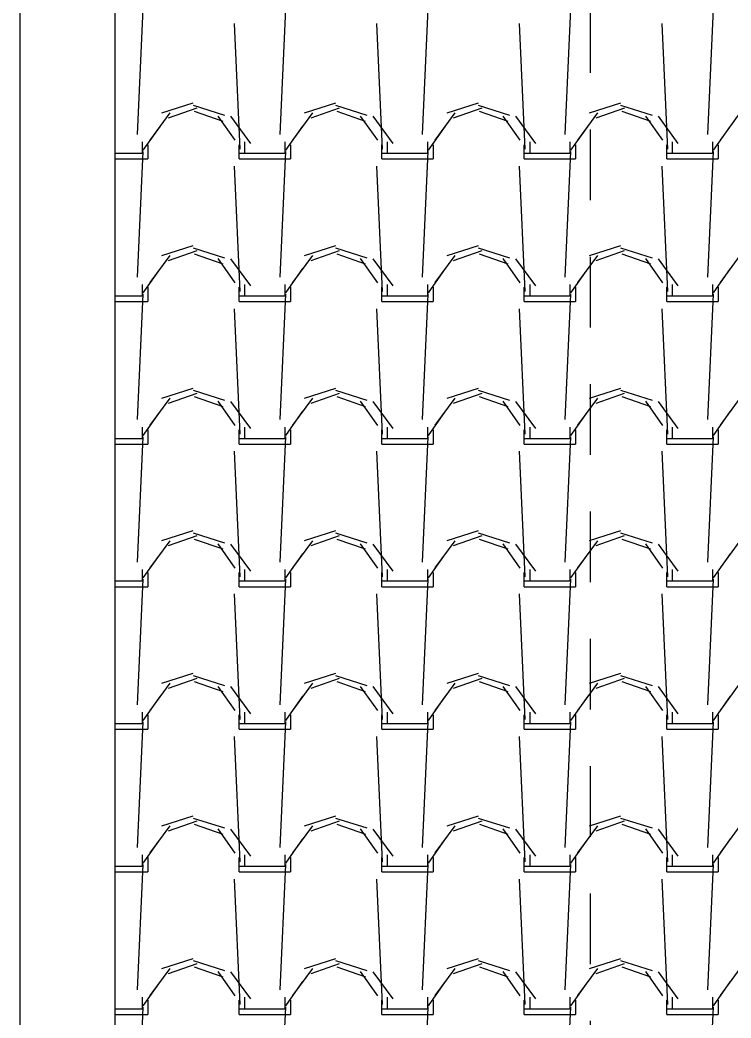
# Model space of a CAD drawing. Header units: millimetres. Extents: x 3923 to 4007, y 744 to 863.
# Drawn here: x 3928.841 to 3930.098, y 832.683 to 834.447 of the extents above; entities that cross this region are included whole.
import ezdxf

# ---------------------------------------------------------------- set-up
doc = ezdxf.new("R2010")
doc.units = ezdxf.units.MM
doc.linetypes.add('HIDDEN2', pattern=[0.1875, 0.125, -0.0625])
doc.layers.add('-HIDRO', color=8, linetype='Continuous')

msp = doc.modelspace()

# ---------------------------------------------------------------- linework, layer by layer
at = {"layer": '-HIDRO', "linetype": 'Continuous'}
for p, q in [((3928.8411, 852.9285), (3928.8411, 830.9115)), ((3929.0091, 846.7125), (3929.0091, 831.0795)), ((3929.0489, 834.2448), (3929.059, 834.4666)), ((3929.3009, 834.2448), (3929.311, 834.4666)), ((3929.5529, 834.2448), (3929.563, 834.4666)), ((3929.8049, 834.2448), (3929.815, 834.4666)), ((3930.0569, 834.2448), (3930.067, 834.4666)), ((3929.2302, 834.219), (3929.2202, 834.4408)), ((3929.4822, 834.219), (3929.4722, 834.4408)), ((3929.7342, 834.219), (3929.7242, 834.4408)), ((3929.9862, 834.219), (3929.9762, 834.4408)), ((3929.147, 834.3001), (3929.0916, 834.2824)), ((3929.399, 834.3001), (3929.3436, 834.2824)), ((3929.651, 834.3001), (3929.5956, 834.2824)), ((3929.903, 834.3001), (3929.8476, 834.2824)), ((3929.106, 834.2829), (3929.0707, 834.235)), ((3929.1536, 834.2912), (3929.1032, 834.2735)), ((3929.2031, 834.2785), (3929.1476, 834.2961)), ((3929.2002, 834.2676), (3929.1498, 834.2852)), ((3929.358, 834.2829), (3929.3227, 834.235)), ((3929.4056, 834.2912), (3929.3552, 834.2735)), ((3929.4551, 834.2785), (3929.3996, 834.2961)), ((3929.4522, 834.2676), (3929.4018, 834.2852)), ((3929.61, 834.2829), (3929.5747, 834.235)), ((3929.6576, 834.2912), (3929.6072, 834.2735)), ((3929.7071, 834.2785), (3929.6516, 834.2961)), ((3929.7042, 834.2676), (3929.6538, 834.2852)), ((3929.862, 834.2829), (3929.8267, 834.235)), ((3929.9096, 834.2912), (3929.8592, 834.2735)), ((3929.9591, 834.2785), (3929.9036, 834.2961)), ((3929.9562, 834.2676), (3929.9058, 834.2852)), ((3930.114, 834.2829), (3930.0787, 834.235)), ((3929.2216, 834.2345), (3929.1914, 834.2774)), ((3929.249, 834.2291), (3929.2137, 834.277)), ((3929.4737, 834.2345), (3929.4434, 834.2774)), ((3929.5009, 834.2291), (3929.4657, 834.277)), ((3929.7257, 834.2345), (3929.6954, 834.2774)), ((3929.7529, 834.2291), (3929.7177, 834.277)), ((3929.9777, 834.2345), (3929.9474, 834.2774)), ((3930.0049, 834.2291), (3929.9697, 834.277)), ((3929.0888, 834.2598), (3929.0586, 834.217)), ((3929.3408, 834.2598), (3929.3106, 834.217)), ((3929.5928, 834.2598), (3929.5626, 834.217)), ((3929.8448, 834.2598), (3929.8146, 834.217)), ((3930.0968, 834.2598), (3930.0666, 834.217)), ((3929.0574, 834.2318), (3929.0574, 834.2117)), ((3929.0674, 834.2268), (3929.0674, 834.2016)), ((3929.2287, 834.2016), (3929.2287, 834.2268)), ((3929.2388, 834.2117), (3929.2388, 834.2318)), ((3929.3094, 834.2318), (3929.3094, 834.2117)), ((3929.3194, 834.2268), (3929.3194, 834.2016)), ((3929.4807, 834.2016), (3929.4807, 834.2268)), ((3929.4908, 834.2117), (3929.4908, 834.2318)), ((3929.5614, 834.2318), (3929.5614, 834.2117)), ((3929.5714, 834.2268), (3929.5714, 834.2016)), ((3929.7327, 834.2016), (3929.7327, 834.2268)), ((3929.7428, 834.2117), (3929.7428, 834.2318)), ((3929.8134, 834.2318), (3929.8134, 834.2117)), ((3929.8234, 834.2268), (3929.8234, 834.2016)), ((3929.9847, 834.2016), (3929.9847, 834.2268)), ((3929.9948, 834.2117), (3929.9948, 834.2318)), ((3930.0654, 834.2318), (3930.0654, 834.2117)), ((3930.0754, 834.2268), (3930.0754, 834.2016)), ((3929.0091, 834.2117), (3929.0574, 834.2117)), ((3929.0489, 833.9928), (3929.059, 834.2146)), ((3929.2287, 834.2117), (3929.2388, 834.2117)), ((3929.2388, 834.2117), (3929.3094, 834.2117)), ((3929.3009, 833.9928), (3929.311, 834.2146)), ((3929.4807, 834.2117), (3929.4908, 834.2117)), ((3929.4908, 834.2117), (3929.5614, 834.2117)), ((3929.5529, 833.9928), (3929.563, 834.2146)), ((3929.7327, 834.2117), (3929.7428, 834.2117)), ((3929.7428, 834.2117), (3929.8134, 834.2117)), ((3929.8049, 833.9928), (3929.815, 834.2146)), ((3929.9847, 834.2117), (3929.9948, 834.2117)), ((3929.9948, 834.2117), (3930.0654, 834.2117)), ((3930.0569, 833.9928), (3930.067, 834.2146)), ((3929.0091, 834.2016), (3929.0674, 834.2016)), ((3929.2287, 834.2016), (3929.2388, 834.2016)), ((3929.2388, 834.2016), (3929.3194, 834.2016)), ((3929.4807, 834.2016), (3929.4908, 834.2016)), ((3929.4908, 834.2016), (3929.5714, 834.2016)), ((3929.7327, 834.2016), (3929.7428, 834.2016)), ((3929.7428, 834.2016), (3929.8234, 834.2016)), ((3929.9847, 834.2016), (3929.9948, 834.2016)), ((3929.9948, 834.2016), (3930.0754, 834.2016)), ((3929.2302, 833.967), (3929.2202, 834.1888)), ((3929.4822, 833.967), (3929.4722, 834.1888)), ((3929.7342, 833.967), (3929.7242, 834.1888)), ((3929.9862, 833.967), (3929.9762, 834.1888)), ((3929.147, 834.0481), (3929.0916, 834.0304)), ((3929.1536, 834.0392), (3929.1032, 834.0215)), ((3929.2031, 834.0265), (3929.1476, 834.0441)), ((3929.2002, 834.0156), (3929.1498, 834.0332)), ((3929.399, 834.0481), (3929.3436, 834.0304)), ((3929.4056, 834.0392), (3929.3552, 834.0215)), ((3929.4551, 834.0265), (3929.3996, 834.0441)), ((3929.4522, 834.0156), (3929.4018, 834.0332)), ((3929.651, 834.0481), (3929.5956, 834.0304)), ((3929.6575, 834.0392), (3929.6071, 834.0215)), ((3929.7071, 834.0265), (3929.6516, 834.0441)), ((3929.7042, 834.0156), (3929.6538, 834.0332)), ((3929.903, 834.0481), (3929.8476, 834.0304)), ((3929.9095, 834.0392), (3929.8591, 834.0215)), ((3929.9591, 834.0265), (3929.9036, 834.0441)), ((3929.9562, 834.0156), (3929.9058, 834.0332)), ((3929.106, 834.0309), (3929.0707, 833.983)), ((3929.2216, 833.9825), (3929.1914, 834.0254)), ((3929.249, 833.9771), (3929.2137, 834.025)), ((3929.358, 834.0309), (3929.3227, 833.983)), ((3929.4736, 833.9825), (3929.4434, 834.0254)), ((3929.5009, 833.9771), (3929.4657, 834.025)), ((3929.61, 834.0309), (3929.5747, 833.983)), ((3929.7257, 833.9825), (3929.6954, 834.0254)), ((3929.7529, 833.9771), (3929.7177, 834.025)), ((3929.862, 834.0309), (3929.8267, 833.983)), ((3929.9777, 833.9825), (3929.9474, 834.0254)), ((3930.0049, 833.9771), (3929.9697, 834.025)), ((3930.114, 834.0309), (3930.0787, 833.983)), ((3929.0888, 834.0078), (3929.0586, 833.965)), ((3929.3408, 834.0078), (3929.3106, 833.965)), ((3929.5928, 834.0078), (3929.5626, 833.965)), ((3929.8448, 834.0078), (3929.8146, 833.965)), ((3930.0968, 834.0078), (3930.0666, 833.965)), ((3929.0574, 833.9798), (3929.0574, 833.9597)), ((3929.2388, 833.9597), (3929.2388, 833.9798)), ((3929.3094, 833.9798), (3929.3094, 833.9597)), ((3929.4908, 833.9597), (3929.4908, 833.9798)), ((3929.5614, 833.9798), (3929.5614, 833.9597)), ((3929.7428, 833.9597), (3929.7428, 833.9798)), ((3929.8134, 833.9798), (3929.8134, 833.9597)), ((3929.9948, 833.9597), (3929.9948, 833.9798)), ((3930.0654, 833.9798), (3930.0654, 833.9597)), ((3929.0489, 833.7408), (3929.059, 833.9626)), ((3929.0674, 833.9748), (3929.0674, 833.9496)), ((3929.2287, 833.9496), (3929.2287, 833.9748)), ((3929.3009, 833.7408), (3929.311, 833.9626)), ((3929.3194, 833.9748), (3929.3194, 833.9496)), ((3929.4807, 833.9496), (3929.4807, 833.9748)), ((3929.5529, 833.7408), (3929.563, 833.9626)), ((3929.5714, 833.9748), (3929.5714, 833.9496)), ((3929.7327, 833.9496), (3929.7327, 833.9748)), ((3929.8049, 833.7408), (3929.815, 833.9626)), ((3929.8234, 833.9748), (3929.8234, 833.9496)), ((3929.9847, 833.9496), (3929.9847, 833.9748)), ((3930.0569, 833.7408), (3930.067, 833.9626)), ((3930.0754, 833.9748), (3930.0754, 833.9496)), ((3929.0091, 833.9597), (3929.0574, 833.9597)), ((3929.0091, 833.9496), (3929.0674, 833.9496)), ((3929.2287, 833.9597), (3929.2388, 833.9597)), ((3929.2287, 833.9496), (3929.2388, 833.9496)), ((3929.2388, 833.9597), (3929.3094, 833.9597)), ((3929.2388, 833.9496), (3929.3194, 833.9496)), ((3929.4807, 833.9597), (3929.4908, 833.9597)), ((3929.4807, 833.9496), (3929.4908, 833.9496)), ((3929.4908, 833.9597), (3929.5614, 833.9597)), ((3929.4908, 833.9496), (3929.5714, 833.9496)), ((3929.7327, 833.9597), (3929.7428, 833.9597)), ((3929.7327, 833.9496), (3929.7428, 833.9496)), ((3929.7428, 833.9597), (3929.8134, 833.9597)), ((3929.7428, 833.9496), (3929.8234, 833.9496)), ((3929.9847, 833.9597), (3929.9948, 833.9597)), ((3929.9847, 833.9496), (3929.9948, 833.9496)), ((3929.9948, 833.9597), (3930.0654, 833.9597)), ((3929.9948, 833.9496), (3930.0754, 833.9496)), ((3929.2302, 833.715), (3929.2202, 833.9368)), ((3929.4822, 833.715), (3929.4722, 833.9368)), ((3929.7342, 833.715), (3929.7242, 833.9368)), ((3929.9862, 833.715), (3929.9762, 833.9368)), ((3929.147, 833.7961), (3929.0916, 833.7784)), ((3929.1535, 833.7872), (3929.1031, 833.7695)), ((3929.2031, 833.7745), (3929.1476, 833.7921)), ((3929.399, 833.7961), (3929.3436, 833.7784)), ((3929.4055, 833.7872), (3929.3551, 833.7695)), ((3929.4551, 833.7745), (3929.3996, 833.7921)), ((3929.651, 833.7961), (3929.5956, 833.7784)), ((3929.6575, 833.7872), (3929.6071, 833.7695)), ((3929.7071, 833.7745), (3929.6516, 833.7921)), ((3929.903, 833.7961), (3929.8476, 833.7784)), ((3929.9095, 833.7872), (3929.8591, 833.7695)), ((3929.9591, 833.7745), (3929.9036, 833.7921)), ((3929.106, 833.7789), (3929.0707, 833.731)), ((3929.2002, 833.7636), (3929.1498, 833.7812)), ((3929.2216, 833.7305), (3929.1914, 833.7734)), ((3929.249, 833.7251), (3929.2137, 833.773)), ((3929.358, 833.7789), (3929.3227, 833.731)), ((3929.4522, 833.7636), (3929.4018, 833.7812)), ((3929.4736, 833.7305), (3929.4434, 833.7734)), ((3929.501, 833.7251), (3929.4657, 833.773)), ((3929.61, 833.7789), (3929.5747, 833.731)), ((3929.7042, 833.7636), (3929.6538, 833.7812)), ((3929.7256, 833.7305), (3929.6954, 833.7734)), ((3929.7529, 833.7251), (3929.7177, 833.773)), ((3929.862, 833.7789), (3929.8267, 833.731)), ((3929.9562, 833.7636), (3929.9058, 833.7812)), ((3929.9777, 833.7305), (3929.9474, 833.7734)), ((3930.0049, 833.7251), (3929.9697, 833.773)), ((3930.114, 833.7789), (3930.0787, 833.731)), ((3929.0888, 833.7558), (3929.0586, 833.713)), ((3929.3408, 833.7558), (3929.3106, 833.713)), ((3929.5928, 833.7558), (3929.5626, 833.713)), ((3929.8448, 833.7558), (3929.8146, 833.713)), ((3930.0968, 833.7558), (3930.0666, 833.713)), ((3929.0574, 833.7278), (3929.0574, 833.7077)), ((3929.0674, 833.7228), (3929.0674, 833.6976)), ((3929.2287, 833.6976), (3929.2287, 833.7228)), ((3929.2388, 833.7077), (3929.2388, 833.7278)), ((3929.3094, 833.7278), (3929.3094, 833.7077)), ((3929.3194, 833.7228), (3929.3194, 833.6976)), ((3929.4807, 833.6976), (3929.4807, 833.7228)), ((3929.4908, 833.7077), (3929.4908, 833.7278)), ((3929.5614, 833.7278), (3929.5614, 833.7077)), ((3929.5714, 833.7228), (3929.5714, 833.6976)), ((3929.7327, 833.6976), (3929.7327, 833.7228)), ((3929.7428, 833.7077), (3929.7428, 833.7278)), ((3929.8134, 833.7278), (3929.8134, 833.7077)), ((3929.8234, 833.7228), (3929.8234, 833.6976)), ((3929.9847, 833.6976), (3929.9847, 833.7228)), ((3929.9948, 833.7077), (3929.9948, 833.7278)), ((3930.0654, 833.7278), (3930.0654, 833.7077)), ((3930.0754, 833.7228), (3930.0754, 833.6976)), ((3929.0091, 833.7077), (3929.0574, 833.7077)), ((3929.0091, 833.6976), (3929.0674, 833.6976)), ((3929.0489, 833.4888), (3929.059, 833.7106)), ((3929.2287, 833.7077), (3929.2388, 833.7077)), ((3929.2287, 833.6976), (3929.2388, 833.6976)), ((3929.2388, 833.7077), (3929.3094, 833.7077)), ((3929.2388, 833.6976), (3929.3194, 833.6976)), ((3929.3009, 833.4888), (3929.311, 833.7106)), ((3929.4807, 833.7077), (3929.4908, 833.7077)), ((3929.4807, 833.6976), (3929.4908, 833.6976)), ((3929.4908, 833.7077), (3929.5614, 833.7077)), ((3929.4908, 833.6976), (3929.5714, 833.6976)), ((3929.5529, 833.4888), (3929.563, 833.7106)), ((3929.7327, 833.7077), (3929.7428, 833.7077)), ((3929.7327, 833.6976), (3929.7428, 833.6976)), ((3929.7428, 833.7077), (3929.8134, 833.7077)), ((3929.7428, 833.6976), (3929.8234, 833.6976)), ((3929.8049, 833.4888), (3929.815, 833.7106)), ((3929.9847, 833.7077), (3929.9948, 833.7077)), ((3929.9847, 833.6976), (3929.9948, 833.6976)), ((3929.9948, 833.7077), (3930.0654, 833.7077)), ((3929.9948, 833.6976), (3930.0754, 833.6976)), ((3930.0569, 833.4888), (3930.067, 833.7106)), ((3929.2302, 833.463), (3929.2202, 833.6848)), ((3929.4822, 833.463), (3929.4722, 833.6848)), ((3929.7342, 833.463), (3929.7242, 833.6848)), ((3929.9862, 833.463), (3929.9762, 833.6848)), ((3929.147, 833.5441), (3929.0916, 833.5264)), ((3929.2031, 833.5225), (3929.1476, 833.5401)), ((3929.399, 833.5441), (3929.3436, 833.5264)), ((3929.4551, 833.5225), (3929.3996, 833.5401)), ((3929.651, 833.5441), (3929.5956, 833.5264)), ((3929.7071, 833.5225), (3929.6516, 833.5401)), ((3929.903, 833.5441), (3929.8476, 833.5264)), ((3929.9591, 833.5225), (3929.9036, 833.5401)), ((3929.106, 833.5269), (3929.0707, 833.479)), ((3929.1535, 833.5352), (3929.1031, 833.5175)), ((3929.2002, 833.5116), (3929.1498, 833.5292)), ((3929.2216, 833.4785), (3929.1914, 833.5214)), ((3929.249, 833.4731), (3929.2137, 833.521)), ((3929.358, 833.5269), (3929.3227, 833.479)), ((3929.4055, 833.5352), (3929.3551, 833.5175)), ((3929.4522, 833.5116), (3929.4018, 833.5292)), ((3929.4736, 833.4785), (3929.4434, 833.5214)), ((3929.501, 833.4731), (3929.4657, 833.521)), ((3929.61, 833.5269), (3929.5747, 833.479)), ((3929.6575, 833.5352), (3929.6071, 833.5175)), ((3929.7042, 833.5116), (3929.6538, 833.5292)), ((3929.7256, 833.4785), (3929.6954, 833.5214)), ((3929.753, 833.4731), (3929.7177, 833.521)), ((3929.862, 833.5269), (3929.8267, 833.479)), ((3929.9095, 833.5352), (3929.8591, 833.5175)), ((3929.9562, 833.5116), (3929.9058, 833.5292)), ((3929.9777, 833.4785), (3929.9474, 833.5214)), ((3930.0049, 833.4731), (3929.9697, 833.521)), ((3930.114, 833.5269), (3930.0787, 833.479)), ((3929.0888, 833.5038), (3929.0586, 833.461)), ((3929.3408, 833.5038), (3929.3106, 833.461)), ((3929.5928, 833.5038), (3929.5626, 833.461)), ((3929.8448, 833.5038), (3929.8146, 833.461)), ((3930.0968, 833.5038), (3930.0666, 833.461)), ((3929.0574, 833.4758), (3929.0574, 833.4557)), ((3929.0674, 833.4708), (3929.0674, 833.4456)), ((3929.2287, 833.4456), (3929.2287, 833.4708)), ((3929.2388, 833.4557), (3929.2388, 833.4758)), ((3929.3094, 833.4758), (3929.3094, 833.4557)), ((3929.3194, 833.4708), (3929.3194, 833.4456)), ((3929.4807, 833.4456), (3929.4807, 833.4708)), ((3929.4908, 833.4557), (3929.4908, 833.4758)), ((3929.5614, 833.4758), (3929.5614, 833.4557)), ((3929.5714, 833.4708), (3929.5714, 833.4456)), ((3929.7327, 833.4456), (3929.7327, 833.4708)), ((3929.7428, 833.4557), (3929.7428, 833.4758)), ((3929.8134, 833.4758), (3929.8134, 833.4557)), ((3929.8234, 833.4708), (3929.8234, 833.4456)), ((3929.9847, 833.4456), (3929.9847, 833.4708)), ((3929.9948, 833.4557), (3929.9948, 833.4758)), ((3930.0654, 833.4758), (3930.0654, 833.4557)), ((3930.0754, 833.4708), (3930.0754, 833.4456)), ((3929.0091, 833.4557), (3929.0574, 833.4557)), ((3929.0489, 833.2368), (3929.059, 833.4586)), ((3929.2287, 833.4557), (3929.2388, 833.4557)), ((3929.2388, 833.4557), (3929.3094, 833.4557)), ((3929.3009, 833.2368), (3929.311, 833.4586)), ((3929.4807, 833.4557), (3929.4908, 833.4557)), ((3929.4908, 833.4557), (3929.5614, 833.4557)), ((3929.5529, 833.2368), (3929.563, 833.4586)), ((3929.7327, 833.4557), (3929.7428, 833.4557)), ((3929.7428, 833.4557), (3929.8134, 833.4557)), ((3929.8049, 833.2368), (3929.815, 833.4586)), ((3929.9847, 833.4557), (3929.9948, 833.4557)), ((3929.9948, 833.4557), (3930.0654, 833.4557)), ((3930.0569, 833.2368), (3930.067, 833.4586)), ((3929.0091, 833.4456), (3929.0674, 833.4456)), ((3929.2302, 833.211), (3929.2202, 833.4328)), ((3929.2287, 833.4456), (3929.2388, 833.4456)), ((3929.2388, 833.4456), (3929.3194, 833.4456)), ((3929.4822, 833.211), (3929.4722, 833.4328)), ((3929.4807, 833.4456), (3929.4908, 833.4456)), ((3929.4908, 833.4456), (3929.5714, 833.4456)), ((3929.7342, 833.211), (3929.7242, 833.4328)), ((3929.7327, 833.4456), (3929.7428, 833.4456)), ((3929.7428, 833.4456), (3929.8234, 833.4456)), ((3929.9862, 833.211), (3929.9762, 833.4328)), ((3929.9847, 833.4456), (3929.9948, 833.4456)), ((3929.9948, 833.4456), (3930.0754, 833.4456)), ((3929.147, 833.2921), (3929.0916, 833.2744)), ((3929.399, 833.2921), (3929.3436, 833.2744)), ((3929.651, 833.2921), (3929.5956, 833.2744)), ((3929.903, 833.2921), (3929.8476, 833.2744)), ((3929.106, 833.2749), (3929.0707, 833.227)), ((3929.1535, 833.2832), (3929.1031, 833.2655)), ((3929.2031, 833.2705), (3929.1476, 833.2881)), ((3929.2003, 833.2596), (3929.1499, 833.2772)), ((3929.358, 833.2749), (3929.3227, 833.227)), ((3929.4055, 833.2832), (3929.3551, 833.2655)), ((3929.4551, 833.2705), (3929.3996, 833.2881)), ((3929.4522, 833.2596), (3929.4018, 833.2772)), ((3929.61, 833.2749), (3929.5747, 833.227)), ((3929.6575, 833.2832), (3929.6071, 833.2655)), ((3929.7071, 833.2705), (3929.6516, 833.2881)), ((3929.7042, 833.2596), (3929.6538, 833.2772)), ((3929.862, 833.2749), (3929.8267, 833.227)), ((3929.9095, 833.2832), (3929.8591, 833.2655)), ((3929.9591, 833.2705), (3929.9036, 833.2881)), ((3929.9562, 833.2596), (3929.9058, 833.2772)), ((3930.1139, 833.2749), (3930.0787, 833.227)), ((3929.2216, 833.2265), (3929.1914, 833.2694)), ((3929.249, 833.2211), (3929.2137, 833.269)), ((3929.4736, 833.2265), (3929.4434, 833.2694)), ((3929.501, 833.2211), (3929.4657, 833.269)), ((3929.7256, 833.2265), (3929.6954, 833.2694)), ((3929.753, 833.2211), (3929.7177, 833.269)), ((3929.9776, 833.2265), (3929.9474, 833.2694)), ((3930.005, 833.2211), (3929.9697, 833.269)), ((3929.0888, 833.2518), (3929.0586, 833.209)), ((3929.3408, 833.2518), (3929.3106, 833.209)), ((3929.5928, 833.2518), (3929.5626, 833.209)), ((3929.8448, 833.2518), (3929.8146, 833.209)), ((3930.0968, 833.2518), (3930.0666, 833.209)), ((3929.0574, 833.2238), (3929.0574, 833.2037)), ((3929.2388, 833.2037), (3929.2388, 833.2238)), ((3929.3094, 833.2238), (3929.3094, 833.2037)), ((3929.4908, 833.2037), (3929.4908, 833.2238)), ((3929.5614, 833.2238), (3929.5614, 833.2037)), ((3929.7428, 833.2037), (3929.7428, 833.2238)), ((3929.8134, 833.2238), (3929.8134, 833.2037)), ((3929.9948, 833.2037), (3929.9948, 833.2238)), ((3930.0654, 833.2238), (3930.0654, 833.2037)), ((3929.0091, 833.2037), (3929.0574, 833.2037)), ((3929.0489, 832.9848), (3929.059, 833.2066)), ((3929.0674, 833.2188), (3929.0674, 833.1936)), ((3929.2287, 833.1936), (3929.2287, 833.2188)), ((3929.2287, 833.2037), (3929.2388, 833.2037)), ((3929.2388, 833.2037), (3929.3094, 833.2037)), ((3929.3009, 832.9848), (3929.311, 833.2066)), ((3929.3194, 833.2188), (3929.3194, 833.1936)), ((3929.4807, 833.1936), (3929.4807, 833.2188)), ((3929.4807, 833.2037), (3929.4908, 833.2037)), ((3929.4908, 833.2037), (3929.5614, 833.2037)), ((3929.5529, 832.9848), (3929.563, 833.2066)), ((3929.5714, 833.2188), (3929.5714, 833.1936)), ((3929.7327, 833.1936), (3929.7327, 833.2188)), ((3929.7327, 833.2037), (3929.7428, 833.2037)), ((3929.7428, 833.2037), (3929.8134, 833.2037)), ((3929.8049, 832.9848), (3929.815, 833.2066)), ((3929.8234, 833.2188), (3929.8234, 833.1936)), ((3929.9847, 833.1936), (3929.9847, 833.2188)), ((3929.9847, 833.2037), (3929.9948, 833.2037)), ((3929.9948, 833.2037), (3930.0654, 833.2037)), ((3930.0569, 832.9848), (3930.067, 833.2066)), ((3930.0754, 833.2188), (3930.0754, 833.1936)), ((3929.0091, 833.1936), (3929.0674, 833.1936)), ((3929.2287, 833.1936), (3929.2388, 833.1936)), ((3929.2388, 833.1936), (3929.3194, 833.1936)), ((3929.4807, 833.1936), (3929.4908, 833.1936)), ((3929.4908, 833.1936), (3929.5714, 833.1936)), ((3929.7327, 833.1936), (3929.7428, 833.1936)), ((3929.7428, 833.1936), (3929.8234, 833.1936)), ((3929.9847, 833.1936), (3929.9948, 833.1936)), ((3929.9948, 833.1936), (3930.0754, 833.1936)), ((3929.2302, 832.959), (3929.2202, 833.1808)), ((3929.4822, 832.959), (3929.4722, 833.1808)), ((3929.7342, 832.959), (3929.7242, 833.1808)), ((3929.9862, 832.959), (3929.9762, 833.1808)), ((3929.147, 833.0401), (3929.0916, 833.0224)), ((3929.1535, 833.0312), (3929.1031, 833.0135)), ((3929.2031, 833.0185), (3929.1476, 833.0361)), ((3929.399, 833.0401), (3929.3436, 833.0224)), ((3929.4055, 833.0312), (3929.3551, 833.0135)), ((3929.4551, 833.0185), (3929.3996, 833.0361)), ((3929.651, 833.0401), (3929.5956, 833.0224)), ((3929.6575, 833.0312), (3929.6071, 833.0135)), ((3929.7071, 833.0185), (3929.6516, 833.0361)), ((3929.903, 833.0401), (3929.8476, 833.0224)), ((3929.9095, 833.0312), (3929.8591, 833.0135)), ((3929.9591, 833.0185), (3929.9036, 833.0361)), ((3929.106, 833.0229), (3929.0707, 832.975)), ((3929.2003, 833.0076), (3929.1499, 833.0252)), ((3929.2216, 832.9745), (3929.1914, 833.0174)), ((3929.249, 832.9691), (3929.2137, 833.017)), ((3929.358, 833.0229), (3929.3227, 832.975)), ((3929.4523, 833.0076), (3929.4019, 833.0252)), ((3929.4736, 832.9745), (3929.4434, 833.0174)), ((3929.501, 832.9691), (3929.4657, 833.017)), ((3929.61, 833.0229), (3929.5747, 832.975)), ((3929.7043, 833.0076), (3929.6539, 833.0252)), ((3929.7256, 832.9745), (3929.6954, 833.0174)), ((3929.753, 832.9691), (3929.7177, 833.017)), ((3929.8619, 833.0229), (3929.8267, 832.975)), ((3929.9563, 833.0076), (3929.9059, 833.0252)), ((3929.9776, 832.9745), (3929.9474, 833.0174)), ((3930.005, 832.9691), (3929.9697, 833.017)), ((3930.1139, 833.0229), (3930.0787, 832.975)), ((3929.0888, 832.9998), (3929.0586, 832.957)), ((3929.3408, 832.9998), (3929.3106, 832.957)), ((3929.5928, 832.9998), (3929.5626, 832.957)), ((3929.8448, 832.9998), (3929.8146, 832.957)), ((3930.0968, 832.9998), (3930.0666, 832.957)), ((3929.0574, 832.9718), (3929.0574, 832.9517)), ((3929.0674, 832.9668), (3929.0674, 832.9416)), ((3929.2287, 832.9416), (3929.2287, 832.9668)), ((3929.2388, 832.9517), (3929.2388, 832.9718)), ((3929.3094, 832.9718), (3929.3094, 832.9517)), ((3929.3194, 832.9668), (3929.3194, 832.9416)), ((3929.4807, 832.9416), (3929.4807, 832.9668)), ((3929.4908, 832.9517), (3929.4908, 832.9718)), ((3929.5614, 832.9718), (3929.5614, 832.9517)), ((3929.5714, 832.9668), (3929.5714, 832.9416)), ((3929.7327, 832.9416), (3929.7327, 832.9668)), ((3929.7428, 832.9517), (3929.7428, 832.9718)), ((3929.8134, 832.9718), (3929.8134, 832.9517)), ((3929.8234, 832.9668), (3929.8234, 832.9416)), ((3929.9847, 832.9416), (3929.9847, 832.9668)), ((3929.9948, 832.9517), (3929.9948, 832.9718)), ((3930.0654, 832.9718), (3930.0654, 832.9517)), ((3930.0754, 832.9668), (3930.0754, 832.9416)), ((3929.0091, 832.9517), (3929.0574, 832.9517)), ((3929.0091, 832.9416), (3929.0674, 832.9416)), ((3929.0489, 832.7328), (3929.059, 832.9546)), ((3929.2287, 832.9517), (3929.2388, 832.9517)), ((3929.2287, 832.9416), (3929.2388, 832.9416)), ((3929.2388, 832.9517), (3929.3094, 832.9517)), ((3929.2388, 832.9416), (3929.3194, 832.9416)), ((3929.3009, 832.7328), (3929.311, 832.9546)), ((3929.4807, 832.9517), (3929.4908, 832.9517)), ((3929.4807, 832.9416), (3929.4908, 832.9416)), ((3929.4908, 832.9517), (3929.5614, 832.9517)), ((3929.4908, 832.9416), (3929.5714, 832.9416)), ((3929.5529, 832.7328), (3929.563, 832.9546)), ((3929.7327, 832.9517), (3929.7428, 832.9517)), ((3929.7327, 832.9416), (3929.7428, 832.9416)), ((3929.7428, 832.9517), (3929.8134, 832.9517)), ((3929.7428, 832.9416), (3929.8234, 832.9416)), ((3929.8049, 832.7328), (3929.815, 832.9546)), ((3929.9847, 832.9517), (3929.9948, 832.9517)), ((3929.9847, 832.9416), (3929.9948, 832.9416)), ((3929.9948, 832.9517), (3930.0654, 832.9517)), ((3929.9948, 832.9416), (3930.0754, 832.9416)), ((3930.0569, 832.7328), (3930.067, 832.9546)), ((3929.2302, 832.707), (3929.2202, 832.9288)), ((3929.4822, 832.707), (3929.4722, 832.9288)), ((3929.7342, 832.707), (3929.7242, 832.9288)), ((3929.9862, 832.707), (3929.9762, 832.9288)), ((3929.147, 832.7881), (3929.0916, 832.7704)), ((3929.2031, 832.7665), (3929.1476, 832.7841)), ((3929.399, 832.7881), (3929.3436, 832.7704)), ((3929.4551, 832.7665), (3929.3996, 832.7841)), ((3929.651, 832.7881), (3929.5956, 832.7704)), ((3929.7071, 832.7665), (3929.6516, 832.7841)), ((3929.903, 832.7881), (3929.8476, 832.7704)), ((3929.9591, 832.7665), (3929.9036, 832.7841)), ((3929.106, 832.7709), (3929.0707, 832.723)), ((3929.1535, 832.7792), (3929.1031, 832.7615)), ((3929.2003, 832.7556), (3929.1499, 832.7732)), ((3929.2216, 832.7225), (3929.1914, 832.7654)), ((3929.249, 832.7171), (3929.2137, 832.765)), ((3929.358, 832.7709), (3929.3227, 832.723)), ((3929.4055, 832.7792), (3929.3551, 832.7615)), ((3929.4523, 832.7556), (3929.4019, 832.7732)), ((3929.4736, 832.7225), (3929.4434, 832.7654)), ((3929.501, 832.7171), (3929.4657, 832.765)), ((3929.61, 832.7709), (3929.5747, 832.723)), ((3929.6575, 832.7792), (3929.6071, 832.7615)), ((3929.7043, 832.7556), (3929.6539, 832.7732)), ((3929.7256, 832.7225), (3929.6954, 832.7654)), ((3929.753, 832.7171), (3929.7177, 832.765)), ((3929.8619, 832.7709), (3929.8267, 832.723)), ((3929.9095, 832.7792), (3929.8591, 832.7615)), ((3929.9563, 832.7556), (3929.9059, 832.7732)), ((3929.9776, 832.7225), (3929.9474, 832.7654)), ((3930.005, 832.7171), (3929.9697, 832.765)), ((3930.1139, 832.7709), (3930.0787, 832.723)), ((3929.0888, 832.7478), (3929.0586, 832.705)), ((3929.3408, 832.7478), (3929.3106, 832.705)), ((3929.5928, 832.7478), (3929.5626, 832.705)), ((3929.8448, 832.7478), (3929.8146, 832.705)), ((3930.0968, 832.7479), (3930.0666, 832.705)), ((3929.0574, 832.7198), (3929.0574, 832.6997)), ((3929.0674, 832.7148), (3929.0674, 832.6896)), ((3929.2287, 832.6896), (3929.2287, 832.7148)), ((3929.2388, 832.6997), (3929.2388, 832.7198)), ((3929.3094, 832.7198), (3929.3094, 832.6997)), ((3929.3194, 832.7148), (3929.3194, 832.6896)), ((3929.4807, 832.6896), (3929.4807, 832.7148)), ((3929.4908, 832.6997), (3929.4908, 832.7198)), ((3929.5614, 832.7198), (3929.5614, 832.6997)), ((3929.5714, 832.7148), (3929.5714, 832.6896)), ((3929.7327, 832.6896), (3929.7327, 832.7148)), ((3929.7428, 832.6997), (3929.7428, 832.7198)), ((3929.8134, 832.7198), (3929.8134, 832.6997)), ((3929.8234, 832.7148), (3929.8234, 832.6896)), ((3929.9847, 832.6896), (3929.9847, 832.7148)), ((3929.9948, 832.6997), (3929.9948, 832.7198)), ((3930.0654, 832.7198), (3930.0654, 832.6997)), ((3930.0754, 832.7148), (3930.0754, 832.6896)), ((3929.0091, 832.6997), (3929.0574, 832.6997)), ((3929.0489, 832.4808), (3929.059, 832.7026)), ((3929.2287, 832.6997), (3929.2388, 832.6997)), ((3929.2388, 832.6997), (3929.3094, 832.6997)), ((3929.3009, 832.4808), (3929.311, 832.7026)), ((3929.4807, 832.6997), (3929.4908, 832.6997)), ((3929.4908, 832.6997), (3929.5614, 832.6997)), ((3929.5529, 832.4808), (3929.563, 832.7026)), ((3929.7327, 832.6997), (3929.7428, 832.6997)), ((3929.7428, 832.6997), (3929.8134, 832.6997)), ((3929.8049, 832.4808), (3929.815, 832.7026)), ((3929.9847, 832.6997), (3929.9948, 832.6997)), ((3929.9948, 832.6997), (3930.0654, 832.6997)), ((3930.0569, 832.4808), (3930.067, 832.7026)), ((3929.0091, 832.6896), (3929.0674, 832.6896)), ((3929.2287, 832.6896), (3929.2388, 832.6896)), ((3929.2388, 832.6896), (3929.3194, 832.6896)), ((3929.4807, 832.6896), (3929.4908, 832.6896)), ((3929.4908, 832.6896), (3929.5714, 832.6896)), ((3929.7327, 832.6896), (3929.7428, 832.6896)), ((3929.7428, 832.6896), (3929.8234, 832.6896)), ((3929.9847, 832.6896), (3929.9948, 832.6896)), ((3929.9948, 832.6896), (3930.0754, 832.6896))]:
    msp.add_line(p, q, dxfattribs=at)
at = {"layer": '-HIDRO', "linetype": 'HIDDEN2'}
msp.add_line((3929.8491, 838.3035), (3929.8491, 831.9195), dxfattribs=at)

doc.saveas('drawing.dxf')
